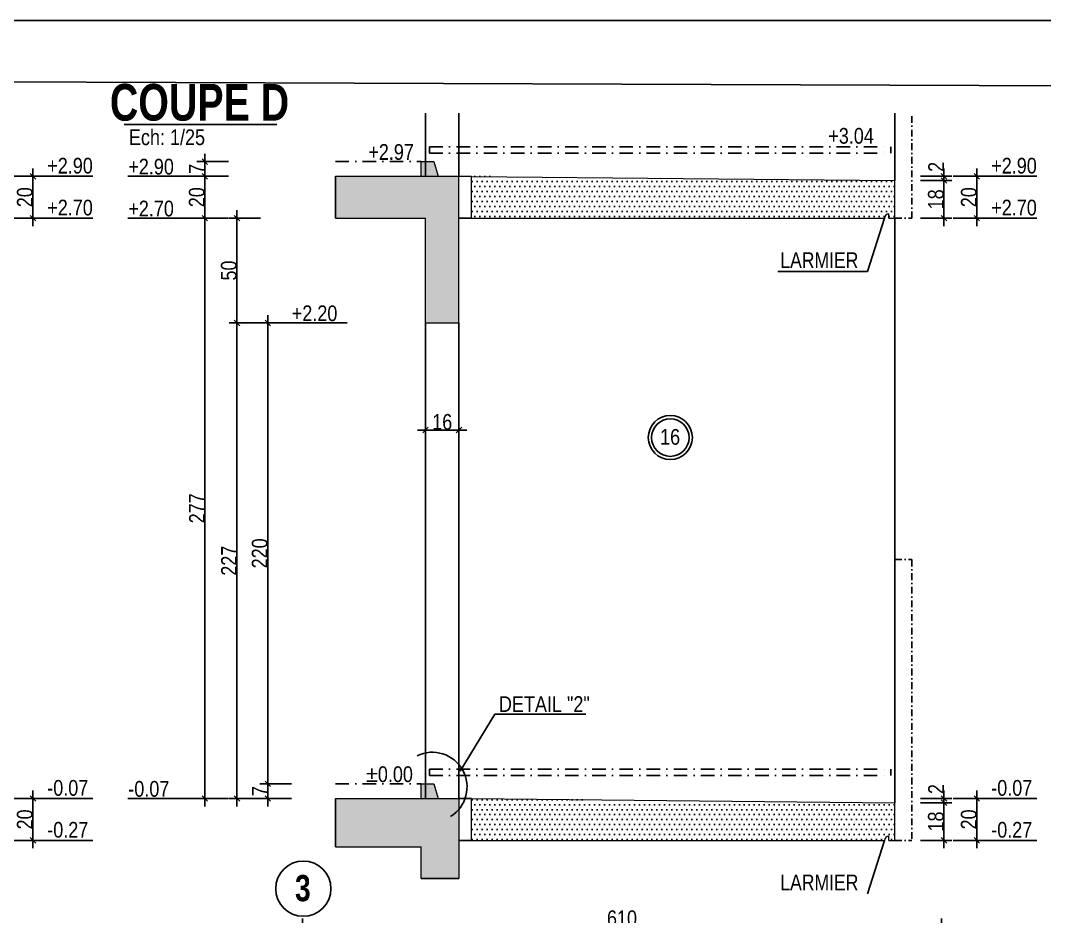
# Model space of a CAD drawing. Header units: centimetres. Extents: x -1744 to 32711, y -16767 to -12567.
# Drawn here: x 28394 to 29371, y -13422 to -12567 of the extents above; entities that cross this region are included whole.
import ezdxf
from ezdxf.enums import TextEntityAlignment as Align

# ---------------------------------------------------------------- set-up
doc = ezdxf.new("R2010")
doc.units = ezdxf.units.CM
doc.header["$LTSCALE"] = 25.4
doc.header["$PDMODE"] = 1
doc.header["$PDSIZE"] = -2
doc.linetypes.add('TIRETPTX2', pattern=[50.8, 25.4, -12.7, 0, -12.7])
for name, color, linetype in [('01_cote_gen', 4, 'Continuous'), ('01_linteaux', 2, 'Continuous'), ('01_poch_BN', 9, 'Continuous'), ('01_texte', 230, 'Continuous'), ('AA_COTES', 2, 'Continuous')]:
    doc.layers.add(name, color=color, linetype=linetype)
doc.layers.add('01_murs_coup', color=5, linetype='Continuous', lineweight=60)
doc.styles.add('ARIAL NA', font='ARIALN.TTF')
doc.styles.add('impact', font='impact.ttf')
doc.styles.add('MATTE_TXT', font='arial.ttf')
doc.styles.add('STYLE2', font='ARIALN.TTF')
doc.dimstyles.new('JB25', dxfattribs={"dimscale": 0.1, "dimtxt": 150, "dimasz": 15, "dimexe": 0.1, "dimexo": 0.1, "dimgap": 0.09, "dimtad": 1, "dimdec": 1, "dimlfac": 0.5, "dimdsep": 46, "dimtxsty": 'STYLE2', "dimblk1": 'BOND_G', "dimblk2": 'BOND_D', "dimsah": 1, "dimcen": 1.5, "dimdle": 0.01, "dimse1": 1, "dimse2": 1, "dimclrd": 4, "dimclre": 2, "dimclrt": 6, "dimazin": 2, "dimtfac": 2.333333, "dimtdec": 1, "dimtix": 1, "dimtmove": 2, "dimatfit": 3, "dimldrblk": 'BOND_G', "dimfxl": 1, "dimtolj": 1, "dimtzin": 0, "dimarcsym": 0})
doc.dimstyles.new('JB50', dxfattribs={"dimscale": 0.1, "dimtxt": 150, "dimasz": 15, "dimexe": 0.1, "dimexo": 0.1, "dimgap": 0.09, "dimtad": 1, "dimdec": 1, "dimdsep": 46, "dimtxsty": 'STYLE2', "dimblk1": 'BOND_G', "dimblk2": 'BOND_D', "dimsah": 1, "dimcen": 1.5, "dimdle": 0.01, "dimse1": 1, "dimse2": 1, "dimclrd": 4, "dimclre": 2, "dimclrt": 6, "dimazin": 2, "dimtfac": 2.333333, "dimtdec": 1, "dimtix": 1, "dimtmove": 2, "dimatfit": 3, "dimldrblk": 'BOND_G', "dimfxl": 1, "dimtolj": 1, "dimtzin": 0, "dimarcsym": 0})

# ---------------------------------------------------------------- blocks, each defined once
blk = doc.blocks.new('BOND_G')
at = {"layer": 'AA_COTES', "color": 0}
for p, q in [((0, -5), (0, 15)), ((5, 0), (-5, 0)), ((1.77, 1.77), (-1.77, -1.77))]:
    blk.add_line(p, q, dxfattribs=at)
blk = doc.blocks.new('BOND_D')
at = {"layer": 'AA_COTES', "color": 0}
for p, q in [((5, 0), (-5, 0)), ((-1.77, -1.77), (1.77, 1.77)), ((0, 5), (0, -15))]:
    blk.add_line(p, q, dxfattribs=at)
blk = doc.blocks.new('*D690')
at = {"layer": '01_cote_gen', "color": 4, "lineweight": -2, "ltscale": 0.1, "transparency": 16777216}
blk.add_line((28406.07, -12717.3), (28406.07, -12754.3), dxfattribs=at)
at = {"layer": 'Defpoints', "color": 0, "ltscale": 0.1, "transparency": 16777216}
for p in [(27887.57, -12715.8), (27926.77, -12755.8), (28406.07, -12755.8)]:
    blk.add_point(p, dxfattribs=at)
at = {"layer": '01_cote_gen', "color": 4, "lineweight": -2, "ltscale": 0.1, "transparency": 16777216, "xscale": 1.5, "yscale": 1.5, "zscale": 1.5}
for name, p, rotation in [('BOND_G', (28406.07, -12715.8), 90), ('BOND_D', (28406.07, -12755.8), 270)]:
    blk.add_blockref(name, p, dxfattribs=dict(at, rotation=rotation))
at = {"layer": '01_cote_gen', "color": 6, "ltscale": 0.1, "transparency": 16777216, "insert": (28398.4, -12735.8), "char_height": 15, "attachment_point": 5, "rotation": 90, "style": 'STYLE2'}
blk.add_mtext('\\A1;20', dxfattribs=at)
blk = doc.blocks.new('*D693')
at = {"layer": '01_cote_gen', "color": 4, "lineweight": -2, "ltscale": 0.1, "transparency": 16777216}
blk.add_line((28406.07, -13311.3), (28406.07, -13348.3), dxfattribs=at)
at = {"layer": 'Defpoints', "color": 0, "ltscale": 0.1, "transparency": 16777216}
for p in [(27887.57, -13309.8), (27926.77, -13349.8), (28406.07, -13349.8)]:
    blk.add_point(p, dxfattribs=at)
at = {"layer": '01_cote_gen', "color": 4, "lineweight": -2, "ltscale": 0.1, "transparency": 16777216, "xscale": 1.5, "yscale": 1.5, "zscale": 1.5}
for name, p, rotation in [('BOND_G', (28406.07, -13309.8), 90), ('BOND_D', (28406.07, -13349.8), 270)]:
    blk.add_blockref(name, p, dxfattribs=dict(at, rotation=rotation))
at = {"layer": '01_cote_gen', "color": 6, "ltscale": 0.1, "transparency": 16777216, "insert": (28398.4, -13329.8), "char_height": 15, "attachment_point": 5, "rotation": 90, "style": 'STYLE2'}
blk.add_mtext('\\A1;20', dxfattribs=at)
blk = doc.blocks.new('*D712')
at = {"layer": '01_cote_gen', "color": 4, "lineweight": -2, "transparency": 16777216}
blk.add_line((28630.19, -13308.3), (28630.19, -13297.3), dxfattribs=at)
at = {"layer": 'Defpoints', "color": 0, "transparency": 16777216}
for p in [(28630.19, -13295.8), (28723.73, -13295.8), (28736.34, -13309.8)]:
    blk.add_point(p, dxfattribs=at)
at = {"layer": '01_cote_gen', "color": 4, "lineweight": -2, "transparency": 16777216, "xscale": 1.5, "yscale": 1.5, "zscale": 1.5}
for name, p, rotation in [('BOND_D', (28630.19, -13295.8), 90), ('BOND_G', (28630.19, -13309.8), 270)]:
    blk.add_blockref(name, p, dxfattribs=dict(at, rotation=rotation))
at = {"layer": '01_cote_gen', "color": 6, "transparency": 16777216, "insert": (28622.69, -13302.8), "char_height": 15, "attachment_point": 5, "rotation": 90, "style": 'STYLE2'}
blk.add_mtext('\\A1;7', dxfattribs=at)
blk = doc.blocks.new('*D713')
at = {"layer": '01_cote_gen', "color": 4, "lineweight": -2, "transparency": 16777216}
blk.add_line((28630.19, -13294.3), (28630.19, -12857.3), dxfattribs=at)
at = {"layer": 'Defpoints', "color": 0, "transparency": 16777216}
for p in [(28630.19, -12855.8), (28796.64, -12855.8), (28735.71, -13295.8)]:
    blk.add_point(p, dxfattribs=at)
at = {"layer": '01_cote_gen', "color": 4, "lineweight": -2, "transparency": 16777216, "xscale": 1.5, "yscale": 1.5, "zscale": 1.5}
for name, p, rotation in [('BOND_D', (28630.19, -12855.8), 90), ('BOND_G', (28630.19, -13295.8), 270)]:
    blk.add_blockref(name, p, dxfattribs=dict(at, rotation=rotation))
at = {"layer": '01_cote_gen', "color": 6, "transparency": 16777216, "insert": (28622.53, -13075.8), "char_height": 15, "attachment_point": 5, "rotation": 90, "style": 'STYLE2'}
blk.add_mtext('\\A1;220', dxfattribs=at)
blk = doc.blocks.new('*D703')
at = {"layer": '01_cote_gen', "color": 4, "lineweight": -2, "transparency": 16777216}
blk.add_line((28600.73, -13308.3), (28600.73, -12857.3), dxfattribs=at)
at = {"layer": 'Defpoints', "color": 0, "transparency": 16777216}
for p in [(28600.73, -12855.8), (28652.69, -12855.8), (28652.69, -13309.8)]:
    blk.add_point(p, dxfattribs=at)
at = {"layer": '01_cote_gen', "color": 4, "lineweight": -2, "transparency": 16777216, "xscale": 1.5, "yscale": 1.5, "zscale": 1.5}
for name, p, rotation in [('BOND_D', (28600.73, -12855.8), 90), ('BOND_G', (28600.73, -13309.8), 270)]:
    blk.add_blockref(name, p, dxfattribs=dict(at, rotation=rotation))
at = {"layer": '01_cote_gen', "color": 6, "transparency": 16777216, "insert": (28593.19, -13082.8), "char_height": 15, "attachment_point": 5, "rotation": 90, "style": 'STYLE2'}
blk.add_mtext('\\A1;227', dxfattribs=at)
blk = doc.blocks.new('*D714')
at = {"layer": '01_cote_gen', "color": 4, "lineweight": -2, "transparency": 16777216}
blk.add_line((28600.73, -12854.3), (28600.73, -12757.3), dxfattribs=at)
at = {"layer": 'Defpoints', "color": 0, "transparency": 16777216}
for p in [(28600.73, -12755.8), (28737.71, -12755.8), (28652.69, -12855.8)]:
    blk.add_point(p, dxfattribs=at)
at = {"layer": '01_cote_gen', "color": 4, "lineweight": -2, "transparency": 16777216, "xscale": 1.5, "yscale": 1.5, "zscale": 1.5}
for name, p, rotation in [('BOND_D', (28600.73, -12755.8), 90), ('BOND_G', (28600.73, -12855.8), 270)]:
    blk.add_blockref(name, p, dxfattribs=dict(at, rotation=rotation))
at = {"layer": '01_cote_gen', "color": 6, "transparency": 16777216, "insert": (28593.07, -12805.8), "char_height": 15, "attachment_point": 5, "rotation": 90, "style": 'STYLE2'}
blk.add_mtext('\\A1;50', dxfattribs=at)
blk = doc.blocks.new('*D704')
at = {"layer": '01_cote_gen', "color": 4, "lineweight": -2, "transparency": 16777216}
blk.add_line((28570.14, -12754.3), (28570.14, -12717.3), dxfattribs=at)
at = {"layer": 'Defpoints', "color": 0, "transparency": 16777216}
for p in [(28570.14, -12715.8), (28691.59, -12715.8), (28691.59, -12755.8)]:
    blk.add_point(p, dxfattribs=at)
at = {"layer": '01_cote_gen', "color": 4, "lineweight": -2, "transparency": 16777216, "xscale": 1.5, "yscale": 1.5, "zscale": 1.5}
for name, p, rotation in [('BOND_D', (28570.14, -12715.8), 90), ('BOND_G', (28570.14, -12755.8), 270)]:
    blk.add_blockref(name, p, dxfattribs=dict(at, rotation=rotation))
at = {"layer": '01_cote_gen', "color": 6, "transparency": 16777216, "insert": (28562.47, -12735.8), "char_height": 15, "attachment_point": 5, "rotation": 90, "style": 'STYLE2'}
blk.add_mtext('\\A1;20', dxfattribs=at)
blk = doc.blocks.new('*D705')
at = {"layer": '01_cote_gen', "color": 4, "lineweight": -2, "transparency": 16777216}
blk.add_line((28570.14, -13308.3), (28570.14, -12757.3), dxfattribs=at)
at = {"layer": 'Defpoints', "color": 0, "transparency": 16777216}
for p in [(28570.14, -12755.8), (28623.23, -12755.8), (28652.69, -13309.8)]:
    blk.add_point(p, dxfattribs=at)
at = {"layer": '01_cote_gen', "color": 4, "lineweight": -2, "transparency": 16777216, "xscale": 1.5, "yscale": 1.5, "zscale": 1.5}
for name, p, rotation in [('BOND_D', (28570.14, -12755.8), 90), ('BOND_G', (28570.14, -13309.8), 270)]:
    blk.add_blockref(name, p, dxfattribs=dict(at, rotation=rotation))
at = {"layer": '01_cote_gen', "color": 6, "transparency": 16777216, "insert": (28562.6, -13032.8), "char_height": 15, "attachment_point": 5, "rotation": 90, "style": 'STYLE2'}
blk.add_mtext('\\A1;277', dxfattribs=at)
blk = doc.blocks.new('*D715')
at = {"layer": '01_cote_gen', "color": 4, "lineweight": -2, "transparency": 16777216}
blk.add_line((28570.14, -12714.3), (28570.14, -12703.3), dxfattribs=at)
at = {"layer": 'Defpoints', "color": 0, "transparency": 16777216}
for p in [(28570.14, -12701.8), (28729.17, -12701.8), (28729.17, -12715.8)]:
    blk.add_point(p, dxfattribs=at)
at = {"layer": '01_cote_gen', "color": 4, "lineweight": -2, "transparency": 16777216, "xscale": 1.5, "yscale": 1.5, "zscale": 1.5}
for name, p, rotation in [('BOND_D', (28570.14, -12701.8), 90), ('BOND_G', (28570.14, -12715.8), 270)]:
    blk.add_blockref(name, p, dxfattribs=dict(at, rotation=rotation))
at = {"layer": '01_cote_gen', "color": 6, "transparency": 16777216, "insert": (28562.63, -12708.8), "char_height": 15, "attachment_point": 5, "rotation": 90, "style": 'STYLE2'}
blk.add_mtext('\\A1;7', dxfattribs=at)
blk = doc.blocks.new('*D706')
at = {"layer": '01_cote_gen', "color": 4, "lineweight": -2, "ltscale": 0.1, "transparency": 16777216}
blk.add_line((29306.8, -12717.3), (29306.8, -12754.3), dxfattribs=at)
at = {"layer": 'Defpoints', "color": 0, "ltscale": 0.1, "transparency": 16777216}
for p in [(28788.3, -12715.8), (28827.5, -12755.8), (29306.8, -12755.8)]:
    blk.add_point(p, dxfattribs=at)
at = {"layer": '01_cote_gen', "color": 4, "lineweight": -2, "ltscale": 0.1, "transparency": 16777216, "xscale": 1.5, "yscale": 1.5, "zscale": 1.5}
for name, p, rotation in [('BOND_G', (29306.8, -12715.8), 90), ('BOND_D', (29306.8, -12755.8), 270)]:
    blk.add_blockref(name, p, dxfattribs=dict(at, rotation=rotation))
at = {"layer": '01_cote_gen', "color": 6, "ltscale": 0.1, "transparency": 16777216, "insert": (29299.14, -12735.8), "char_height": 15, "attachment_point": 5, "rotation": 90, "style": 'STYLE2'}
blk.add_mtext('\\A1;20', dxfattribs=at)
blk = doc.blocks.new('*D707')
at = {"layer": '01_cote_gen', "color": 4, "lineweight": -2, "ltscale": 0.1, "transparency": 16777216}
blk.add_line((29275.4, -12721.3), (29275.4, -12754.3), dxfattribs=at)
at = {"layer": 'Defpoints', "color": 0, "ltscale": 0.1, "transparency": 16777216}
for p in [(29260.33, -12719.8), (29204.3, -12755.8), (29275.4, -12755.8)]:
    blk.add_point(p, dxfattribs=at)
at = {"layer": '01_cote_gen', "color": 4, "lineweight": -2, "ltscale": 0.1, "transparency": 16777216, "xscale": 1.5, "yscale": 1.5, "zscale": 1.5}
for name, p, rotation in [('BOND_G', (29275.4, -12719.8), 90), ('BOND_D', (29275.4, -12755.8), 270)]:
    blk.add_blockref(name, p, dxfattribs=dict(at, rotation=rotation))
at = {"layer": '01_cote_gen', "color": 6, "ltscale": 0.1, "transparency": 16777216, "insert": (29267.73, -12737.8), "char_height": 15, "attachment_point": 5, "rotation": 90, "style": 'STYLE2'}
blk.add_mtext('\\A1;18', dxfattribs=at)
blk = doc.blocks.new('*D708')
at = {"layer": '01_cote_gen', "color": 4, "lineweight": -2, "ltscale": 0.1, "transparency": 16777216}
blk.add_line((29275.4, -12717.3), (29275.4, -12718.3), dxfattribs=at)
at = {"layer": 'Defpoints', "color": 0, "ltscale": 0.1, "transparency": 16777216}
for p in [(29275.4, -12719.8), (29282.9, -12719.8), (29283.63, -12715.8)]:
    blk.add_point(p, dxfattribs=at)
at = {"layer": '01_cote_gen', "color": 4, "lineweight": -2, "ltscale": 0.1, "transparency": 16777216, "xscale": 1.5, "yscale": 1.5, "zscale": 1.5}
for name, p, rotation in [('BOND_G', (29275.4, -12715.8), 90), ('BOND_D', (29275.4, -12719.8), 270)]:
    blk.add_blockref(name, p, dxfattribs=dict(at, rotation=rotation))
at = {"layer": '01_cote_gen', "color": 6, "ltscale": 0.1, "transparency": 16777216, "insert": (29267.86, -12706.81), "char_height": 15, "attachment_point": 5, "rotation": 90, "style": 'STYLE2'}
blk.add_mtext('\\A1;2', dxfattribs=at)
blk = doc.blocks.new('*D709')
at = {"layer": '01_cote_gen', "color": 4, "lineweight": -2, "ltscale": 0.1, "transparency": 16777216}
blk.add_line((29306.8, -13311.3), (29306.8, -13348.3), dxfattribs=at)
at = {"layer": 'Defpoints', "color": 0, "ltscale": 0.1, "transparency": 16777216}
for p in [(28788.3, -13309.8), (28827.5, -13349.8), (29306.8, -13349.8)]:
    blk.add_point(p, dxfattribs=at)
at = {"layer": '01_cote_gen', "color": 4, "lineweight": -2, "ltscale": 0.1, "transparency": 16777216, "xscale": 1.5, "yscale": 1.5, "zscale": 1.5}
for name, p, rotation in [('BOND_G', (29306.8, -13309.8), 90), ('BOND_D', (29306.8, -13349.8), 270)]:
    blk.add_blockref(name, p, dxfattribs=dict(at, rotation=rotation))
at = {"layer": '01_cote_gen', "color": 6, "ltscale": 0.1, "transparency": 16777216, "insert": (29299.14, -13329.8), "char_height": 15, "attachment_point": 5, "rotation": 90, "style": 'STYLE2'}
blk.add_mtext('\\A1;20', dxfattribs=at)
blk = doc.blocks.new('*D710')
at = {"layer": '01_cote_gen', "color": 4, "lineweight": -2, "ltscale": 0.1, "transparency": 16777216}
blk.add_line((29275.4, -13315.3), (29275.4, -13348.3), dxfattribs=at)
at = {"layer": 'Defpoints', "color": 0, "ltscale": 0.1, "transparency": 16777216}
for p in [(29260.33, -13313.8), (29204.3, -13349.8), (29275.4, -13349.8)]:
    blk.add_point(p, dxfattribs=at)
at = {"layer": '01_cote_gen', "color": 4, "lineweight": -2, "ltscale": 0.1, "transparency": 16777216, "xscale": 1.5, "yscale": 1.5, "zscale": 1.5}
for name, p, rotation in [('BOND_G', (29275.4, -13313.8), 90), ('BOND_D', (29275.4, -13349.8), 270)]:
    blk.add_blockref(name, p, dxfattribs=dict(at, rotation=rotation))
at = {"layer": '01_cote_gen', "color": 6, "ltscale": 0.1, "transparency": 16777216, "insert": (29267.73, -13331.8), "char_height": 15, "attachment_point": 5, "rotation": 90, "style": 'STYLE2'}
blk.add_mtext('\\A1;18', dxfattribs=at)
blk = doc.blocks.new('*D711')
at = {"layer": '01_cote_gen', "color": 4, "lineweight": -2, "ltscale": 0.1, "transparency": 16777216}
blk.add_line((29275.4, -13311.3), (29275.4, -13312.3), dxfattribs=at)
at = {"layer": 'Defpoints', "color": 0, "ltscale": 0.1, "transparency": 16777216}
for p in [(29275.4, -13313.8), (29282.9, -13313.8), (29283.63, -13309.8)]:
    blk.add_point(p, dxfattribs=at)
at = {"layer": '01_cote_gen', "color": 4, "lineweight": -2, "ltscale": 0.1, "transparency": 16777216, "xscale": 1.5, "yscale": 1.5, "zscale": 1.5}
for name, p, rotation in [('BOND_G', (29275.4, -13309.8), 90), ('BOND_D', (29275.4, -13313.8), 270)]:
    blk.add_blockref(name, p, dxfattribs=dict(at, rotation=rotation))
at = {"layer": '01_cote_gen', "color": 6, "ltscale": 0.1, "transparency": 16777216, "insert": (29267.86, -13300.81), "char_height": 15, "attachment_point": 5, "rotation": 90, "style": 'STYLE2'}
blk.add_mtext('\\A1;2', dxfattribs=at)
blk = doc.blocks.new('*D716')
at = {"layer": '01_cote_gen', "color": 4, "lineweight": -2, "transparency": 16777216}
blk.add_line((28782.14, -12958.03), (28811.14, -12958.03), dxfattribs=at)
at = {"layer": 'Defpoints', "color": 0, "transparency": 16777216}
for p in [(28812.64, -12958.03), (28780.64, -12969.44), (28812.64, -12969.44)]:
    blk.add_point(p, dxfattribs=at)
at = {"layer": '01_cote_gen', "color": 4, "lineweight": -2, "transparency": 16777216, "xscale": 1.5, "yscale": 1.5, "zscale": 1.5, "rotation": 180}
blk.add_blockref('BOND_G', (28780.64, -12958.03), dxfattribs=at)
at = {"layer": '01_cote_gen', "color": 4, "lineweight": -2, "transparency": 16777216, "xscale": 1.5, "yscale": 1.5, "zscale": 1.5}
blk.add_blockref('BOND_D', (28812.64, -12958.03), dxfattribs=at)
at = {"layer": '01_cote_gen', "color": 6, "transparency": 16777216, "insert": (28796.64, -12950.37), "char_height": 15, "attachment_point": 5, "style": 'STYLE2'}
blk.add_mtext('\\A1;16', dxfattribs=at)
blk = doc.blocks.new('*D915')
at = {"layer": '01_cote_gen', "color": 4, "lineweight": -2, "transparency": 16777216}
blk.add_line((28664.66, -13431.9), (29271.66, -13431.9), dxfattribs=at)
at = {"layer": 'Defpoints', "color": 0, "transparency": 16777216}
for p in [(29273.16, -13431.9), (28663.16, -13446.23), (29273.16, -13462.35)]:
    blk.add_point(p, dxfattribs=at)
at = {"layer": '01_cote_gen', "color": 4, "lineweight": -2, "transparency": 16777216, "xscale": 1.5, "yscale": 1.5, "zscale": 1.5, "rotation": 180}
blk.add_blockref('BOND_G', (28663.16, -13431.9), dxfattribs=at)
at = {"layer": '01_cote_gen', "color": 4, "lineweight": -2, "transparency": 16777216, "xscale": 1.5, "yscale": 1.5, "zscale": 1.5}
blk.add_blockref('BOND_D', (29273.16, -13431.9), dxfattribs=at)
at = {"layer": '01_cote_gen', "color": 6, "transparency": 16777216, "insert": (28968.16, -13424.23), "char_height": 15, "attachment_point": 5, "style": 'STYLE2'}
blk.add_mtext('\\A1;610', dxfattribs=at)

msp = doc.modelspace()

# ---------------------------------------------------------------- hatches: boundary and pattern name
at = {"layer": '01_linteaux'}
h = msp.add_hatch(dxfattribs=at)
h.set_pattern_fill('DOTS', color=256, scale=3)
h.set_pattern_definition([(0, (-5876.6106, 333.1335), (2.38125, 4.7625), [0, -4.7625])])
h.paths.add_polyline_path([(29228.64, -12719.8), (28824.64, -12715.92), (28824.64, -12755.8), (29218.71, -12755.8, -0.409497), (29222.64, -12751.8), (29222.64, -12755.8), (29228.64, -12755.8)])
h = msp.add_hatch(dxfattribs=at)
h.set_pattern_fill('DOTS', color=256, scale=3)
h.set_pattern_definition([(0, (-5876.6106, 343.1335), (2.38125, 4.7625), [0, -4.7625])])
h.paths.add_polyline_path([(29228.64, -13313.8), (28824.64, -13309.92), (28824.64, -13349.8), (29218.71, -13349.8, -0.409497), (29222.64, -13345.8), (29222.64, -13349.8), (29228.64, -13349.8)])
at = {"layer": '01_poch_BN'}
h = msp.add_hatch(color=256, dxfattribs=at)
h.dxf.hatch_style = 1
h.paths.add_polyline_path([(28780.64, -12701.8), (28776.64, -12701.8), (28776.64, -12715.8), (28780.64, -12715.8)])
h.paths.add_polyline_path([(28788.64, -12701.8), (28780.64, -12701.8), (28780.64, -12715.8), (28792.64, -12715.8)])
h.paths.add_polyline_path([(28812.64, -12715.8), (28694.77, -12715.8), (28694.77, -12755.8), (28780.64, -12755.8), (28780.64, -12855.8), (28812.64, -12855.8)])
h = msp.add_hatch(color=256, dxfattribs=at)
h.dxf.hatch_style = 1
h.paths.add_polyline_path([(28812.64, -13309.8), (28694.77, -13309.8), (28694.77, -13355.8), (28776.64, -13355.8), (28776.64, -13386.23), (28812.64, -13386.23)])
h.paths.add_polyline_path([(28788.64, -13295.8), (28780.64, -13295.8), (28780.64, -13309.8), (28792.64, -13309.8)])
h = msp.add_hatch(color=256, dxfattribs=at)
h.dxf.hatch_style = 1
h.paths.add_polyline_path([(28780.64, -13295.8), (28776.64, -13295.8), (28776.64, -13309.8), (28780.64, -13309.8)])

# ---------------------------------------------------------------- linework, layer by layer
at = {"layer": '01_cote_gen'}
msp.add_line((32711.5, -12567.07), (23621.5, -12567.07), dxfattribs=at)
at = {"layer": '01_linteaux'}
for p, q in [((28780.64, -12715.8), (28780.64, -12655.59)), ((29228.64, -12719.8), (29228.64, -12655.59)), ((28824.64, -12715.92), (28812.64, -12715.8)), ((28824.64, -12755.8), (28812.64, -12755.8)), ((29228.64, -13313.8), (29228.64, -12755.8)), ((28780.64, -13309.8), (28780.64, -12855.8)), ((28824.64, -13309.92), (28812.64, -13309.8)), ((28824.64, -13349.8), (28812.64, -13349.8))]:
    msp.add_line(p, q, dxfattribs=at)
at = {"layer": '01_linteaux', "linetype": 'TIRETPTX2', "ltscale": 0.01}
for p, q in [((29244.64, -12755.8), (29244.64, -12655.59)), ((29228.64, -12755.8), (29244.64, -12755.8)), ((29228.64, -13081.8), (29244.64, -13081.8)), ((29244.64, -13081.8), (29244.64, -13349.8)), ((29228.64, -13349.8), (29244.64, -13349.8))]:
    msp.add_line(p, q, dxfattribs=at)
at = {"layer": '01_linteaux', "linetype": 'TIRETPTX2', "ltscale": 0.02}
for p, q in [((28784.38, -12687.8), (29224.64, -12687.8)), ((28784.38, -12687.8), (28784.38, -12693.8)), ((29224.64, -12693.8), (29224.64, -12687.8)), ((28694.77, -12701.8), (28776.64, -12701.8)), ((28784.38, -12693.8), (29224.64, -12693.8)), ((28784.38, -13281.8), (29224.64, -13281.8)), ((28784.38, -13281.8), (28784.38, -13287.8)), ((28784.38, -13287.8), (29224.64, -13287.8)), ((29224.64, -13287.8), (29224.64, -13281.8)), ((28694.77, -13295.8), (28776.64, -13295.8))]:
    msp.add_line(p, q, dxfattribs=at)
at = {"layer": '01_linteaux'}
for points in [[(28812.64, -12655.59), (28812.64, -12715.8)], [(28812.64, -12855.8), (28812.64, -13309.8)]]:
    msp.add_lwpolyline(points, dxfattribs=at)
at = {"layer": '01_murs_coup', "linetype": 'Continuous', "lineweight": 5}
for p, q in [((28776.64, -12715.8), (28776.64, -12701.8)), ((28776.64, -12701.8), (28788.64, -12701.8)), ((28788.64, -12701.8), (28792.64, -12715.8)), ((28694.77, -12715.8), (28812.64, -12715.8)), ((28812.64, -12855.8), (28812.64, -12715.8)), ((28824.64, -12755.8), (28824.64, -12715.8)), ((29228.64, -12755.8), (29228.64, -12719.8)), ((28694.77, -12755.8), (28780.64, -12755.8)), ((28780.64, -12855.8), (28780.64, -12755.8)), ((28824.64, -12755.8), (29218.71, -12755.8)), ((29222.64, -12755.8), (29222.64, -12751.8)), ((29222.64, -12755.8), (29228.64, -12755.8)), ((28780.64, -12855.8), (28812.64, -12855.8)), ((28776.64, -13309.8), (28776.64, -13295.8)), ((28776.64, -13295.8), (28788.64, -13295.8)), ((28788.64, -13295.8), (28792.64, -13309.8)), ((28824.64, -13349.8), (28824.64, -13309.8)), ((29228.64, -13349.8), (29228.64, -13313.8)), ((29222.64, -13349.8), (29222.64, -13345.8)), ((28694.77, -13355.8), (28776.64, -13355.8)), ((28776.64, -13386.23), (28776.64, -13355.8)), ((28824.64, -13349.8), (29218.71, -13349.8)), ((29222.64, -13349.8), (29228.64, -13349.8))]:
    msp.add_line(p, q, dxfattribs=at)
for points in [[(28824.64, -12715.92), (29228.64, -12719.8)], [(28694.77, -13309.8), (28812.64, -13309.8)], [(28812.64, -13309.8), (28812.64, -13386.23)], [(28824.64, -13309.92), (29228.64, -13313.8)]]:
    msp.add_lwpolyline(points, dxfattribs=at)
for centre in [(29222.71, -12755.8), (29222.71, -13349.8)]:
    msp.add_arc(centre, 4, 90.92426, 180, dxfattribs=at)
at = {"layer": '01_poch_BN'}
for p, q in [((28694.77, -12715.8), (28694.77, -12755.8)), ((28694.77, -13309.8), (28694.77, -13355.8)), ((28812.64, -13386.23), (28776.64, -13386.23))]:
    msp.add_line(p, q, dxfattribs=at)
at = {"layer": '01_texte'}
for p, q in [((32661.5, -12640.84), (23671.5, -12609.25)), ((28493.23, -12666.26), (28638.83, -12666.26)), ((28463.3, -12715.8), (28413.57, -12715.8)), ((28562.64, -12715.8), (28496.71, -12715.8)), ((29364.03, -12715.8), (29314.3, -12715.8)), ((28463.3, -12755.8), (28413.57, -12755.8)), ((28562.64, -12755.8), (28496.71, -12755.8)), ((29218.71, -12755.8), (29202.35, -12806.74)), ((29364.03, -12755.8), (29314.3, -12755.8)), ((29202.35, -12806.74), (29116.83, -12806.74)), ((28706, -12855.8), (28652.69, -12855.8)), ((28813.75, -13283.79), (28846.94, -13229.32)), ((28846.94, -13229.32), (28933.66, -13229.32)), ((28463.3, -13309.8), (28413.57, -13309.8)), ((28562.64, -13309.8), (28496.71, -13309.8)), ((29364.03, -13309.8), (29314.3, -13309.8)), ((28463.3, -13349.8), (28413.57, -13349.8)), ((29218.71, -13349.8), (29202.35, -13400.74)), ((29364.03, -13349.8), (29314.3, -13349.8))]:
    msp.add_line(p, q, dxfattribs=at)
for centre, radius in [((29014.28, -12965.25), 21.03), ((29014.28, -12965.25), 17.92), ((29014.28, -12965.25), 17.92), ((28664.12, -13395.91), 26.34)]:
    msp.add_circle(centre, radius, dxfattribs=at)
msp.add_arc((28787.21, -13298.77), 33.11, 301.77042, 116.09905, dxfattribs=at)

# ---------------------------------------------------------------- texts
at = {"layer": '01_texte', "style": 'impact'}
msp.add_text('COUPE D', height=35, dxfattribs=at).set_placement((28565.04, -12645.16), align=Align.MIDDLE)
at = {"layer": '01_texte'}
for s, style, p in [('Ech: 1/25', 'STYLE2', (28497.71, -12686.05)), ('+3.04', 'ARIAL NA', (29165, -12684.68)), ('+2.97', 'ARIAL NA', (28726.12, -12700.11)), ('+2.90', 'ARIAL NA', (28419.76, -12713.18)), ('+2.90', 'ARIAL NA', (28497.1, -12714.11)), ('+2.90', 'ARIAL NA', (29320.49, -12713.18)), ('+2.70', 'ARIAL NA', (28419.76, -12753.18)), ('+2.70', 'ARIAL NA', (28497.1, -12754.11)), ('+2.70', 'ARIAL NA', (29320.49, -12753.18)), ('+2.20', 'ARIAL NA', (28653.08, -12854.11)), ('16', 'ARIAL NA', (29004.51, -12972.11)), ('DETAIL "2"', 'ARIAL NA', (28850.75, -13227.16)), ('%%P0.00', 'ARIAL NA', (28723.72, -13294.11)), ('-0.07', 'ARIAL NA', (28419.76, -13307.18)), ('-0.07', 'ARIAL NA', (28497.1, -13308.11)), ('-0.07', 'ARIAL NA', (29320.49, -13307.18)), ('-0.27', 'ARIAL NA', (28419.76, -13347.18)), ('-0.27', 'ARIAL NA', (29320.49, -13347.18))]:
    msp.add_text(s, height=15, dxfattribs=dict(at, style=style)).set_placement(p)
at = {"layer": '01_texte', "style": 'MATTE_TXT', "width": 0.8}
for p in [(29156.5, -12807.9), (29156.5, -13401.9)]:
    msp.add_text('LARMIER', height=15, dxfattribs=at).set_placement(p, align=Align.BOTTOM_CENTER)
at = {"layer": '01_texte', "insert": (28656.2, -13382.82), "char_height": 25, "attachment_point": 1, "rotation": 0, "line_spacing_factor": 0.895453, "style": 'impact'}
msp.add_mtext('3', dxfattribs=at)

# ---------------------------------------------------------------- dimensions: what is measured, and where the dimension line sits
at = {"layer": '01_cote_gen'}
for base, p1, p2, picture, middle in [((28570.14, -12701.8), (28729.17, -12715.8), (28729.17, -12701.8), '*D715', (28562.63, -12708.8)), ((28570.14, -12715.8), (28691.59, -12755.8), (28691.59, -12715.8), '*D704', (28562.47, -12735.8)), ((28570.14, -12755.8), (28652.69, -13309.8), (28623.23, -12755.8), '*D705', (28562.6, -13032.8)), ((28600.73, -12755.8), (28652.69, -12855.8), (28737.71, -12755.8), '*D714', (28593.07, -12805.8)), ((28600.73, -12855.8), (28652.69, -13309.8), (28652.69, -12855.8), '*D703', (28593.19, -13082.8)), ((28630.19, -12855.8), (28735.71, -13295.8), (28796.64, -12855.8), '*D713', (28622.53, -13075.8)), ((28630.19, -13295.8), (28736.34, -13309.8), (28723.73, -13295.8), '*D712', (28622.69, -13302.8))]:
    dim = msp.add_linear_dim(base=base, p1=p1, p2=p2, angle=90, dimstyle='JB25', dxfattribs=at)
    dim.commit()
    dim.dimension.update_dxf_attribs({"geometry": picture, "text_midpoint": middle})
at = {"layer": '01_cote_gen', "ltscale": 0.1}
for base, p1, p2, picture, middle in [((29275.4, -12719.8), (29283.63, -12715.8), (29282.9, -12719.8), '*D708', (29267.86, -12706.81)), ((29275.4, -13313.8), (29283.63, -13309.8), (29282.9, -13313.8), '*D711', (29267.86, -13300.81))]:
    dim = msp.add_linear_dim(base=base, p1=p1, p2=p2, angle=90, dimstyle='JB25', dxfattribs=at)
    dim.commit()
    dim.dimension.update_dxf_attribs({"geometry": picture, "text_midpoint": middle, "dimtype": 160})
for base, p1, p2, picture, middle in [((28406.07, -12755.8), (27887.57, -12715.8), (27926.77, -12755.8), '*D690', (28398.4, -12735.8)), ((29306.8, -12755.8), (28788.3, -12715.8), (28827.5, -12755.8), '*D706', (29299.14, -12735.8)), ((29275.4, -12755.8), (29260.33, -12719.8), (29204.3, -12755.8), '*D707', (29267.73, -12737.8)), ((28406.07, -13349.8), (27887.57, -13309.8), (27926.77, -13349.8), '*D693', (28398.4, -13329.8)), ((29306.8, -13349.8), (28788.3, -13309.8), (28827.5, -13349.8), '*D709', (29299.14, -13329.8)), ((29275.4, -13349.8), (29260.33, -13313.8), (29204.3, -13349.8), '*D710', (29267.73, -13331.8))]:
    dim = msp.add_linear_dim(base=base, p1=p1, p2=p2, angle=90, dimstyle='JB25', dxfattribs=at)
    dim.commit()
    dim.dimension.update_dxf_attribs({"geometry": picture, "text_midpoint": middle})
at = {"layer": '01_cote_gen'}
for base, p1, p2, dimstyle, picture, middle in [((28812.64, -12958.03), (28780.64, -12969.44), (28812.64, -12969.44), 'JB25', '*D716', (28796.64, -12950.37)), ((29273.16, -13431.9), (28663.16, -13446.23), (29273.16, -13462.35), 'JB50', '*D915', (28968.16, -13424.23))]:
    dim = msp.add_linear_dim(base=base, p1=p1, p2=p2, dimstyle=dimstyle, dxfattribs=at)
    dim.commit()
    dim.dimension.update_dxf_attribs({"geometry": picture, "text_midpoint": middle})

doc.saveas('drawing.dxf')
